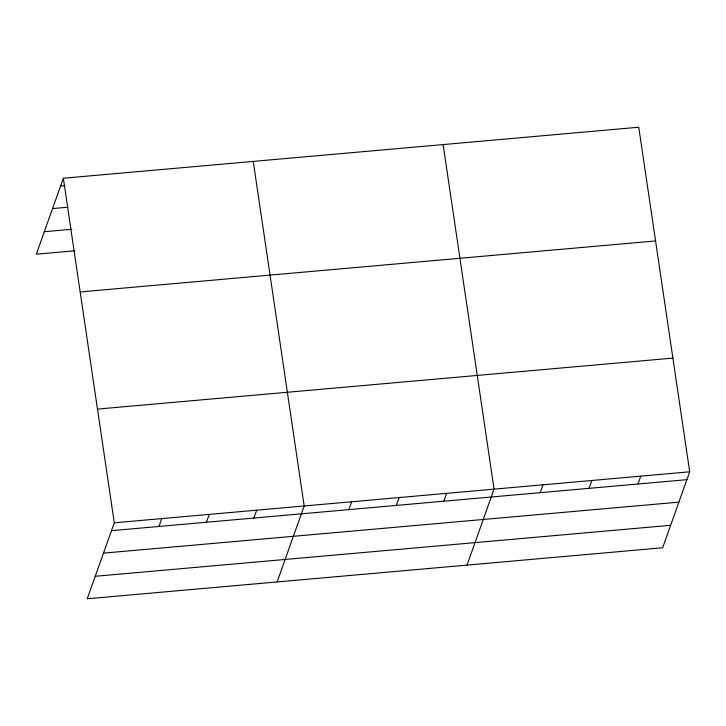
<?xml version="1.0" encoding="UTF-8"?>
<svg xmlns="http://www.w3.org/2000/svg" width="726" height="726" viewBox="0 0 726 726"><rect width="100%" height="100%" fill="white"/><g stroke="black" fill="none" stroke-linecap="round" stroke-linejoin="round"><path stroke-width="1.09" d="M63.353 178.233L114.291 522.802L87.238 598.768L662.647 547.767L689.7 471.809L638.762 127.231L63.353 178.233L36.3 254.191L74.941 250.769M158.958 526.459L161.762 518.6M206.429 522.257L209.233 514.389M253.9 518.046L256.705 510.178M277.123 581.934L304.176 505.977L253.238 161.399M348.843 509.634L351.647 501.766M396.314 505.423L399.118 497.564M443.786 501.212L446.59 493.353M467.009 565.109L494.061 489.142L443.123 144.574M540.171 492.673L542.966 484.814M589.076 488.335L591.881 480.476M637.991 484.006L640.786 476.138M60.548 186.092L64.968 185.702M52.544 208.571L67.999 207.2M44.304 231.721L71.901 229.28M80.159 291.943L655.569 240.941M97.484 409.092L672.893 358.1M114.291 522.802L689.7 471.809M111.486 530.67L686.896 479.668M103.491 553.139L678.901 502.138M95.242 576.29L670.652 525.297"/></g></svg>
